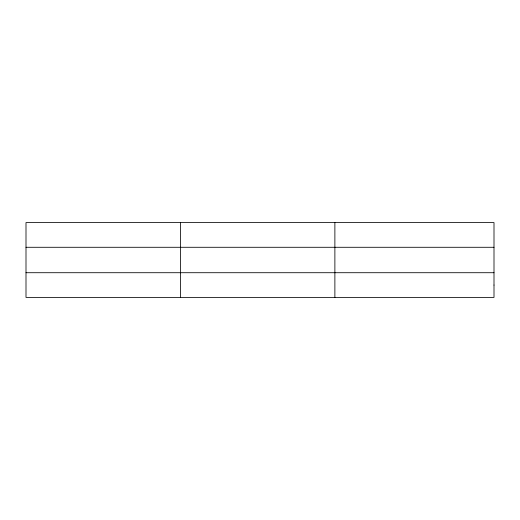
<?xml version="1.0" encoding="UTF-8"?>
<svg xmlns="http://www.w3.org/2000/svg" width="520" height="520" viewBox="0 0 520 520"><rect width="100%" height="100%" fill="white"/><g stroke="black" fill="none" stroke-linecap="round" stroke-linejoin="round"><path stroke-width="0.78" d="M180.44 297.401L180.44 222.599M334.88 297.401L334.88 222.599M26 247.286L494 247.286M26 272.714L494 272.714M494 285.058L494 297.401L26 297.401L26 222.599L494 222.599L494 285.058"/></g></svg>
